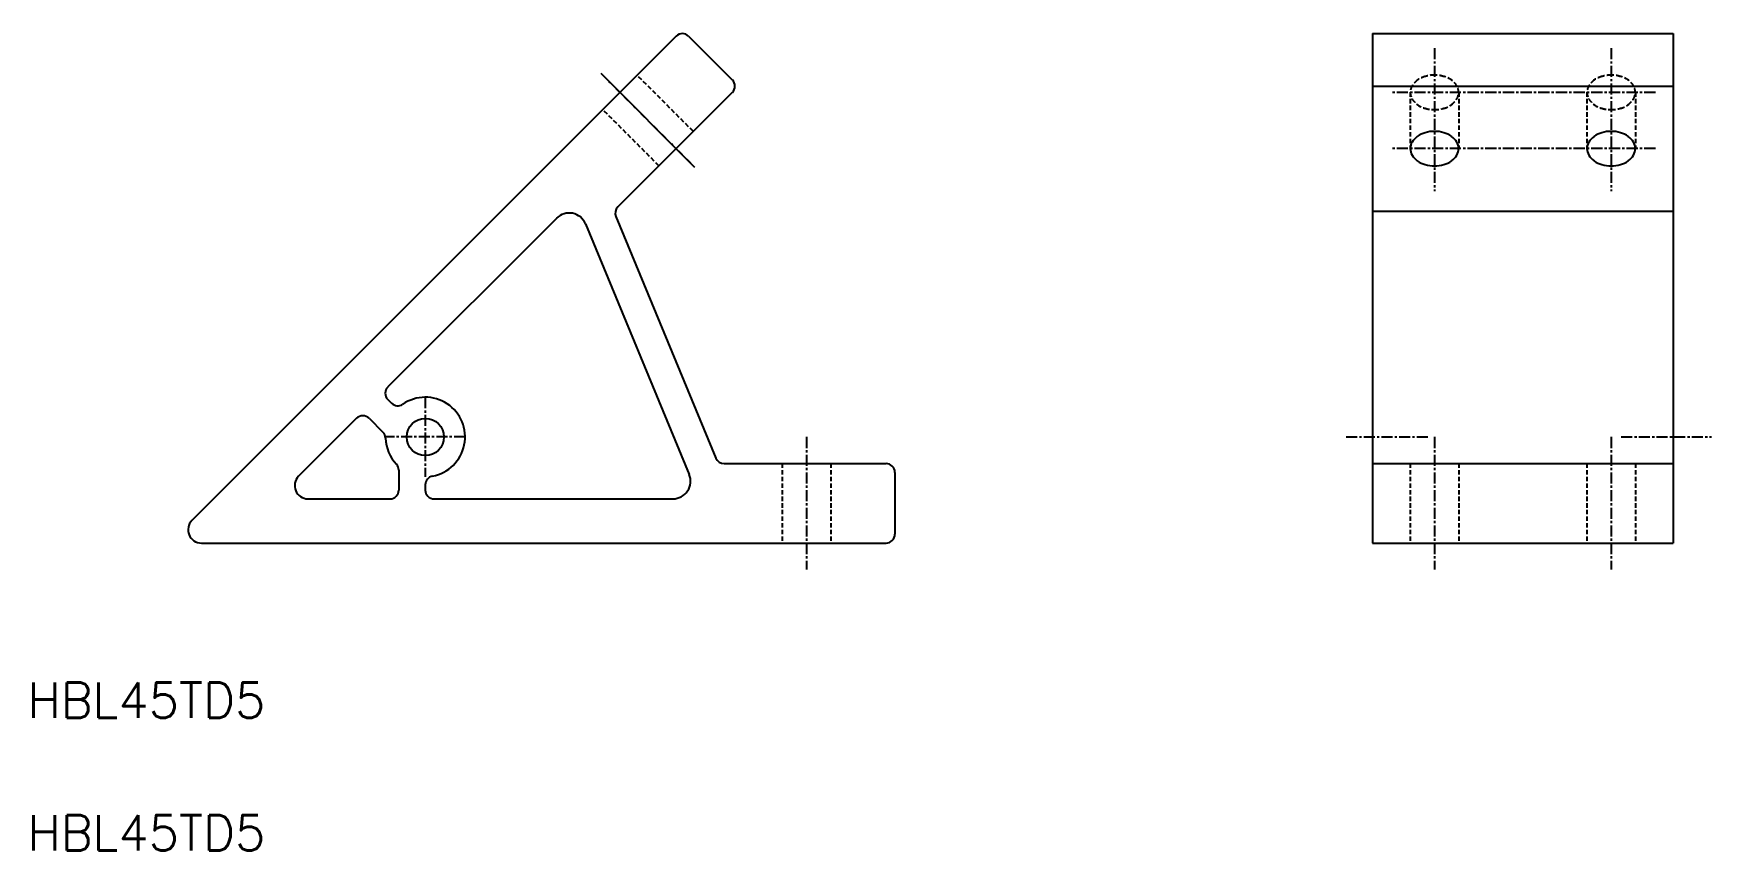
# Model space of a CAD drawing. Extents: x -44 to 146, y -47 to 46.
import ezdxf

# ---------------------------------------------------------------- set-up
doc = ezdxf.new("R2010")
doc.units = 0
doc.linetypes.add('CENTER', pattern=[2, 1.25, -0.25, 0.25, -0.25])
doc.linetypes.add('DASHED', pattern=[0.75, 0.5, -0.25])
doc.layers.get('0').update_dxf_attribs({"linetype": 'CONTINUOUS'})
doc.layers.add('CENTER', color=1, linetype='CENTER')
doc.styles.get("Standard").update_dxf_attribs({"font": 'txt.shx', "bigfont": 'bigfont.shx'})

msp = doc.modelspace()

# ---------------------------------------------------------------- linework, layer by layer
at = {"color": 7, "linetype": 'CONTINUOUS'}
for p, q in [((107.23, 45.65), (107.23, -12)), ((107.23, 45.65), (141.23, 45.65)), ((141.23, 45.65), (141.23, -12)), ((28.39, 45.36), (-26.41, -9.44)), ((29.81, 45.36), (34.75, 40.41)), ((30.51, 30.51), (19.91, 41.12)), ((34.75, 39), (21.79, 26.03)), ((107.23, 39.7), (141.23, 39.7)), ((14.87, 24.77), (-4.24, 5.66)), ((21.58, 24.95), (32.9, -2.38)), ((107.23, 25.56), (141.23, 25.56)), ((18.13, 24.12), (29.87, -4.23)), ((-4.24, 4.24), (-3.82, 3.82)), ((-7.78, 2.12), (-14.34, -4.44)), ((-6.36, 2.12), (-4.79, 0.55)), ((-3, -3.77), (-3, -6)), ((33.82, -3), (52.15, -3)), ((107.23, -3), (141.23, -3)), ((0, -5.41), (0, -6)), ((53.15, -4), (53.15, -11)), ((-13.28, -7), (-4, -7)), ((1, -7), (28.03, -7)), ((-25.35, -12), (52.15, -12)), ((107.23, -12), (141.23, -12))]:
    msp.add_line(p, q, dxfattribs=at)
at = {"color": 3, "linetype": 'DASHED'}
for p, q in [((30.34, 34.58), (23.97, 40.94)), ((111.48, 39), (111.48, 32.63)), ((116.98, 39), (116.98, 32.63)), ((131.48, 39), (131.48, 32.63)), ((136.98, 39), (136.98, 32.63)), ((26.45, 30.69), (20.08, 37.05)), ((40.4, -3), (40.4, -12)), ((45.9, -3), (45.9, -12)), ((111.48, -3), (111.48, -12)), ((116.98, -3), (116.98, -12)), ((131.48, -3), (131.48, -12)), ((136.98, -3), (136.98, -12))]:
    msp.add_line(p, q, dxfattribs=at)
at = {"color": 7, "linetype": 'CONTINUOUS'}
msp.add_circle((0, 0), 2.1, dxfattribs=at)
for centre, radius, start, end in [((29.1, 44.65), 1, 45, 135), ((34.05, 39.7), 1, 315, 45), ((113.79, 31.98), 2.53, 104.0396, 126.5396), ((114.07, 31.86), 2.72, 86.7563, 109.2563), ((114.38, 31.86), 2.72, 70.7437, 93.2437), ((114.67, 31.98), 2.53, 53.4604, 75.9604), ((133.79, 31.98), 2.53, 104.0396, 126.5396), ((134.07, 31.86), 2.72, 86.7563, 109.2563), ((134.38, 31.86), 2.72, 70.7437, 93.2437), ((134.67, 31.98), 2.53, 53.4604, 75.9604), ((113.45, 32.48), 1.98, 153.0386, 175.5386), ((113.45, 32.79), 1.98, 184.4615, 206.9615), ((113.57, 32.19), 2.22, 125.3711, 147.8711), ((114.88, 32.19), 2.22, 32.1289, 54.6289), ((115, 32.48), 1.98, 4.4614, 26.9614), ((115, 32.79), 1.98, 333.0385, 355.5385), ((133.45, 32.48), 1.98, 153.0386, 175.5386), ((133.45, 32.79), 1.98, 184.4615, 206.9615), ((133.57, 32.19), 2.22, 125.3711, 147.8711), ((134.88, 32.19), 2.22, 32.1289, 54.6289), ((135, 32.48), 1.98, 4.4614, 26.9614), ((135, 32.79), 1.98, 333.0385, 355.5385), ((113.57, 33.07), 2.22, 212.1289, 234.6289), ((113.79, 33.29), 2.53, 233.4604, 255.9604), ((114.07, 33.41), 2.72, 250.7438, 273.2438), ((114.38, 33.41), 2.72, 266.7562, 289.2562), ((114.67, 33.29), 2.53, 284.0396, 306.5396), ((114.88, 33.07), 2.22, 305.3711, 327.8711), ((133.57, 33.07), 2.22, 212.1289, 234.6289), ((133.79, 33.29), 2.53, 233.4604, 255.9604), ((134.07, 33.41), 2.72, 250.7438, 273.2438), ((134.38, 33.41), 2.72, 266.7562, 289.2562), ((134.67, 33.29), 2.53, 284.0396, 306.5396), ((134.88, 33.07), 2.22, 305.3711, 327.8711), ((16.28, 23.35), 2, 22.5001, 135), ((22.5, 25.33), 1, 135, 202.4999), ((-3.54, 4.95), 1, 135, 225), ((-3.12, 4.53), 1, 225, 304.5244), ((0, 0), 4.5, 280.4757, 124.5243), ((-7.07, 1.41), 1, 45, 135), ((-5.5, -0.16), 1, 1.6582, 45), ((0, 0), 4.5, 181.6582, 223.3418), ((-4, -3.77), 1, 0, 43.3418), ((33.82, -2), 1, 202.4999, 270), ((52.15, -4), 1, 0, 90), ((-13.28, -5.5), 1.5, 135, 270), ((1, -5.41), 1, 100.4756, 180), ((28.03, -5), 2, 270, 22.5), ((-4, -6), 1, 270, 0), ((1, -6), 1, 180, 270), ((-25.35, -10.5), 1.5, 135, 270), ((52.15, -11), 1, 270, 0)]:
    msp.add_arc(centre, radius, start, end, dxfattribs=at)
at = {"color": 3, "linetype": 'DASHED'}
for centre, radius, start, end in [((113.57, 38.56), 2.22, 125.3711, 147.8711), ((113.79, 38.34), 2.53, 104.0396, 126.5396), ((114.07, 38.22), 2.72, 86.7562, 109.2562), ((114.38, 38.22), 2.72, 70.7438, 93.2438), ((114.67, 38.34), 2.53, 53.4604, 75.9604), ((114.88, 38.56), 2.22, 32.1289, 54.6289), ((133.57, 38.56), 2.22, 125.3711, 147.8711), ((133.79, 38.34), 2.53, 104.0396, 126.5396), ((134.07, 38.22), 2.72, 86.7562, 109.2562), ((134.38, 38.22), 2.72, 70.7438, 93.2438), ((134.67, 38.34), 2.53, 53.4604, 75.9604), ((134.88, 38.56), 2.22, 32.1289, 54.6289), ((113.45, 38.84), 1.98, 153.0385, 175.5385), ((113.45, 39.15), 1.98, 184.4614, 206.9614), ((113.57, 39.44), 2.22, 212.1289, 234.6289), ((114.88, 39.44), 2.22, 305.3711, 327.8711), ((115, 38.84), 1.98, 4.4615, 26.9615), ((115, 39.15), 1.98, 333.0386, 355.5386), ((133.45, 38.84), 1.98, 153.0385, 175.5385), ((133.45, 39.15), 1.98, 184.4614, 206.9614), ((133.57, 39.44), 2.22, 212.1289, 234.6289), ((134.88, 39.44), 2.22, 305.3711, 327.8711), ((135, 38.84), 1.98, 4.4615, 26.9615), ((135, 39.15), 1.98, 333.0386, 355.5386), ((113.79, 39.65), 2.53, 233.4603, 255.9603), ((114.07, 39.77), 2.72, 250.7438, 273.2438), ((114.38, 39.77), 2.72, 266.7562, 289.2562), ((114.67, 39.65), 2.53, 284.0397, 306.5397), ((133.79, 39.65), 2.53, 233.4603, 255.9603), ((134.07, 39.77), 2.72, 250.7438, 273.2438), ((134.38, 39.77), 2.72, 266.7562, 289.2562), ((134.67, 39.65), 2.53, 284.0397, 306.5397)]:
    msp.add_arc(centre, radius, start, end, dxfattribs=at)
at = {"layer": 'CENTER', "color": 1, "linetype": 'CENTER'}
for p, q in [((114.23, 44), (114.23, 27.83)), ((134.23, 44), (134.23, 27.83)), ((30.51, 30.51), (19.91, 41.12)), ((139.23, 39), (109.23, 39)), ((139.23, 32.63), (109.23, 32.63)), ((0, 4.5), (0, -4.5)), ((4.5, 0), (-4.5, 0)), ((43.15, 0), (43.15, -15)), ((104.23, 0), (113.69, 0)), ((114.23, 0), (114.23, -15)), ((134.23, 0), (134.23, -15)), ((135.37, 0), (145.58, 0))]:
    msp.add_line(p, q, dxfattribs=at)

# ---------------------------------------------------------------- texts
at = {"color": 7, "linetype": 'CONTINUOUS'}
for p in [(-45.03, -31.79), (-45.03, -46.79)]:
    msp.add_text('HBL45TD5', height=4, dxfattribs=at).set_placement(p)

doc.saveas('drawing.dxf')
